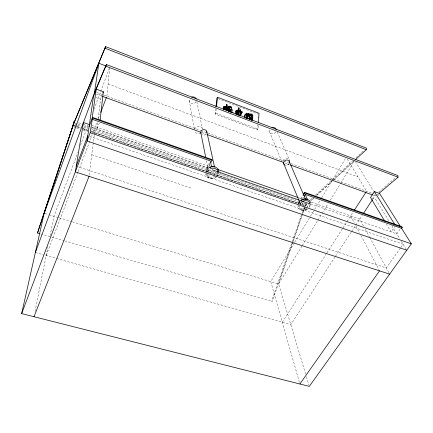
<?xml version="1.0" encoding="UTF-8"?>
<svg xmlns="http://www.w3.org/2000/svg" width="433" height="433" viewBox="0 0 433 433"><rect width="100%" height="100%" fill="white"/><g stroke="black" fill="none" stroke-linecap="round" stroke-linejoin="round"><path stroke-width="0.32" stroke-dasharray="2.17 1.62" d="M215.775 108.786L215.206 114.085L257.462 130.008L258.144 129.142L258.36 125.175M257.462 130.008L257.749 124.715M258.111 118.106L258.187 116.786M106.891 96.191L109.598 68.739M215.206 114.085L215.823 113.175L216.251 109.197M305.633 374.166L278.625 284.021L305.346 205.735L306.001 203.478L302.813 202.368M97.739 122.62L96.938 129.326L99.525 122.588M98.221 118.599L100.543 99.152L102.399 94.215M89.203 175.084L94.199 135.323M94.28 134.652L95.287 126.631M206.368 172.383L206.801 170.158L208.37 168.318M206.877 172.789L206.552 174.461L207.569 176.978L209.864 178.558L212.83 178.786M35.035 311.446L47.933 246.615M50.098 235.709L53.973 216.246L77.935 152.281M217.761 171.592L217.306 173.806L216.127 175.17M217.647 175.327L218.216 172.55M218.946 171.647L218.286 174.851L217.528 175.722M298.364 203.948L298.705 202.758L299.939 201.377M298.57 204.165L299.127 202.233M309.46 202.996L308.697 205.561L307.473 206.828M310.147 204.565L309.379 207.136L310.661 203.634M303.955 207.716L271.578 301.254L272.227 301.406L305.346 205.735L307.327 203.911M80.543 145.315L88.137 125.045M94.069 109.213L109.728 67.413M46.152 255.551L77.945 172.128M78.189 171.5L92.159 134.847M93.122 132.319L97.181 121.662M98.367 118.555L100.023 114.204M209.366 175.533L208.511 177.249L206.741 168.253L210.065 161.498M209.881 163.782L207.813 167.988L91.52 127.437M209.886 164.735L207.948 168.675L206.741 168.253M210.508 173.243L212.213 169.806M300.518 198.969L302.488 195.629M301.162 199.104L302.829 196.273M302.591 198.92L303.593 197.226M304.643 202.817L303.392 204.917L91.395 131.399M306.559 208.23L305.184 210.525L304.139 208.029M306.9 207.656L308.615 204.793M294.256 242.891L270.744 281.645L299.506 382.707M294.608 242.312L310.05 216.863M310.401 216.284L314.261 209.924M314.612 209.345L319.873 200.668M321.627 197.778L332.154 180.426M332.506 179.847L346.194 157.293M301.969 246.106L278.625 284.021L72.089 221.712M302.321 245.533L317.53 220.83M317.882 220.256L321.773 213.934M322.13 213.361L328.144 203.597M330.265 200.149L340.165 184.063M340.522 183.489L354.313 161.087M282.305 322.271L326.547 253.462M326.915 252.894L342.638 228.445M343.001 227.877L353.209 212.002M335.045 256.926L290.803 324.674L43.614 254.831M335.413 256.363L351.266 232.088M351.634 231.525L355.325 225.88M355.693 225.312L362.297 215.201M372.845 199.045L375.757 194.59M388.72 220.662L375.72 199.391L376.78 197.778M378.188 195.629L378.897 194.552M395.513 225.658L391.188 231.926L386.366 223.893M400.06 229.203L396.801 233.885L310.705 203.862M400.455 248.017L386.306 267.984L78.097 166.862M400.839 247.476L403.134 244.239L89.712 136.363M206.13 170.629L208.397 167.966M207.098 171.674L209.069 169.368M215.672 177.606L216.857 176.242M298.705 202.758L299.885 201.524M299.777 203.808L301.411 202.092M308.989 207.418L309.774 206.601M306.494 203.402L305.503 204.311L91.471 129.938M310.456 199.743L312.437 197.919M315.403 195.175L352.538 160.914M356.002 157.715L364.418 149.948M316.74 195.251L332.1 181.124M332.593 180.669L353.902 161.071M304.615 205.805L305.346 205.735L307.338 203.905M316.804 195.229L331.748 181.524M333.746 179.695L354.67 160.513M378.788 192.003L395.984 177.33M378.29 193.995L375.757 196.149L373.219 195.223M215.342 176.079L212.511 177.254L209.561 177.027L207.272 175.452L206.46 173.438M216.013 177.476L212.738 178.829L209.323 178.569L206.676 176.745L205.502 173.844M306.109 207.894L303.901 208.776L301.146 208.576L299.127 207.126L298.386 204.809M307.419 209.042L304.226 210.314L301.043 210.086L298.705 208.414L297.85 205.735M307.333 209.253L304.561 210.357L301.043 210.086M35.365 252.499L42.981 254.653M40.751 233.907L51.229 236.921M51.771 237.122L64.192 240.705M64.739 240.905L272.227 301.406M44.778 213.469L48.453 214.579M49.07 214.768L58.504 217.61M59.148 217.804L71.445 221.517M91.764 154.716L192.198 188.452M74.151 125.418L80.538 127.632M83.093 128.52L87.563 130.068M74.416 125.667L76.332 126.328M76.971 126.55L80.798 127.876M83.347 128.763L87.812 130.311M91.006 131.416L305.346 205.735M73.572 125.738L76.127 126.625M76.765 126.847L80.592 128.173M83.147 129.056L87.612 130.604M90.806 131.713L303.977 205.588M73.848 126.961L75.764 127.621M76.397 127.843L80.229 129.164M83.417 130.268L87.883 131.816M78.714 122.75L83.179 124.309M83.818 124.531L88.283 126.09M91.477 127.199L208.262 167.934M75.223 123.161L77.134 123.827M77.772 124.049L80.96 125.159M84.148 126.268L87.975 127.6M91.163 128.709L281.775 195.045M284.324 195.933L295.799 199.927M298.353 200.815L300.264 201.48M74.86 124.168L76.776 124.834M77.42 125.056L81.252 126.387M83.807 127.275L88.278 128.828M92.175 125.543L209.323 166.505M298.656 197.74L301.195 198.628M311.349 202.179L359.747 219.103L363.909 226.762M95.823 97.436L100.543 99.152M371.666 197.913L375.72 199.391M96.278 94.102L101.993 96.191M201.718 132.601L206.162 134.225M284.925 162.981L289.374 164.605M96.721 92.473L200.728 130.533M200.858 130.582L283.393 160.789M283.804 160.935L288.475 162.646M291.014 163.577L372.082 193.242M372.586 193.427L374.529 194.141M108.098 83.953L357.961 176.891M215.823 113.175L258.144 129.142M218.167 98.675L258.333 114.139M301.796 210.162L299.771 208.711L299.03 206.384M355.374 161.65L373.647 191.18M391.887 225.837L399.903 238.951M401.277 241.203L406.122 249.127M347.234 159.019L366.567 191.224M365.187 229.117L369.349 236.77M369.668 237.36L389.651 274.143M350.681 215.932L354.4 223.011M355.953 225.966L359.671 233.046M360.911 235.406L378.945 269.732M277.239 131.968L289.785 160.789A3.865 3.296 -23.6 0 0 286.164 158.624A3.865 3.296 -23.6 0 0 282.478 161.477M301.785 202.428L302.829 204.917M299.138 200.825L300.686 204.555A3.307 2.695 -21.8 0 1 301.601 201.789M269.51 131.767L281.953 161.991M306.407 376.737L308.908 385.094M196.815 101.728L202.471 128.98M206.422 160.827L208.652 171.955M189.226 100.608L194.661 130.365M200.831 132.958A3.994 3.637 -11.6 0 1 194.861 131.291M194.726 129.407A3.994 3.637 -11.6 0 1 198.384 126.355A3.994 3.637 -11.6 0 1 202.411 128.709M196.084 101.701A3.632 3.394 -12.1 0 1 191.24 103.373A3.632 3.394 -12.1 0 1 189.584 98.865M215.39 172.096A3.426 2.993 -12.1 0 1 213.907 174.061M208.814 172.718A3.426 2.993 -12.1 0 1 209.518 169.741M206.103 134.154A3.058 2.777 -12.7 0 1 201.81 134.549M289.368 163.382A3.865 3.296 -23.6 0 1 285.103 165.346M275.821 131.946A3.524 3.101 -25.6 0 1 271.112 133.532A3.524 3.101 -25.6 0 1 269.846 129.326M306.916 203.943A3.307 2.695 -21.8 0 1 304.572 206.119M288.973 163.669A2.966 2.528 -23.6 0 1 285.699 165.173M313.768 197.984L310.797 200.723L313.817 197.968"/><path stroke-width="0.65" d="M231.043 107.476L231.211 107.768L231.606 107.2L230.524 106.296L230.123 107.465L228.927 108.889L229.241 109.733L230.984 109.717L230.908 110.902M238.334 112.845L237.928 113.403C237.944 116.737 239.525 111.882 236.981 112.558L236.223 114.231M251.714 117.63L251.627 115.643A0.547 0.363 37.6 0 0 251.102 115.129L249.754 115.422L248.077 114.409L247.481 114.518L248.169 113.841L250.171 114.869L251.519 114.583A0.547 0.363 37.6 0 1 252.044 115.091L252.033 117.9L249.809 116.564L249.96 115.616L248.769 114.29L247.903 114.902L247.898 113.966M251.589 119.822L251.611 118.68C253.24 117.413 247.275 117.154 250.263 117.83C251.048 118.577 249.901 119.589 251.67 120.271M252.028 118.133L251.903 120.379M239.032 110.821L240.347 110.843L240.737 109.939L239.471 109.002L238.767 107.812L238.296 110.112L236.034 110.642L236.57 111.173L238.659 111.216L238.323 112.234M238.74 111.303C238.107 113.765 235.671 109.766 235.796 113.213M258.501 122.528L259.004 113.267L217.523 97.273L216.911 98.188L215.986 106.799M252.731 120.071L252.802 115.319L252.006 114.079L246.225 113.603L247.714 114.934L246.572 116.482L247.73 117.11M355.385 159.707L366.286 149.677L366.399 148.124L105.571 46.618L73.583 123.724L44.166 213.285L21.65 313.6L309.297 386.382L411.35 243.833L401.608 228.375L305.26 194.401L304.258 196.095M247.27 115.465C246.788 115.703 245.284 114.085 246.117 114.133M226.74 108.077L227.98 107.487M226.768 110.539L227.282 107.184L228.38 106.924L227.33 106.155L226.903 104.472L226.41 105.051L226.345 106.762M223.536 107.844L224.44 108.715L224.045 109.284L223.32 108.91L223.536 107.844L224.857 107.909L225.306 108.315L225.312 109.332L226.28 108.807L226.6 107.124C222.183 105.078 224.034 109.013 226.6 107.124M216.532 106.55L217.523 97.273M100.142 120.044L103.33 91.747L96.218 89.133L93.463 96.575L87.028 140.985L406.782 250.209M21.65 313.6L90.167 132.709L92.581 117.375L211.948 159.577L212.094 160.253L210.995 162.483M92.126 118.582L96.218 89.133M226.183 110.101L226.297 109.3L225.506 109.933M106.112 66.038L98.881 63.288L94.372 93.409L106.394 64.549L398.008 175.609L398.041 177.205L379.303 193.134M226.205 107.693L225.885 109.376M236.981 112.558L236.266 114.112M236.553 111.341L235.379 114.009M244.401 117.083C244.18 114.588 246.361 113.094 246.474 116.25L246.058 116.802M240.526 112.483L241.641 112.829L241.701 112.331M241.776 112.797C243.839 110.88 236.326 110.415 240.753 110.285M224.44 108.715L223.688 109.944M238.507 115.535L239.552 114.821L239.557 115.584M73.139 125.224L37.509 232.959L73.139 125.224L105.571 46.618M247.021 115.822C249.841 117.24 245.944 116.396 246.669 118.371M246.031 117.955L246.474 116.25M72.933 125.516L72.571 126.517L74.243 121.191L73.583 123.724M44.166 213.285L98.881 63.288M35.365 252.499L94.822 91.774L106.394 64.549M89.111 126.598L92.581 117.375M102.865 92.981L103.33 91.747M76.251 166.256L87.796 135.702M100.732 112.342L106.415 97.436M33.99 316.723L89.046 176.339M247.086 116.997L247.14 117.938L246.723 118.49M240.347 115.984C241.636 114.501 238.794 113.906 241.408 113.836C241.181 112.829 237.852 113.294 240.293 112.634L239.828 111.936L242.182 112.239M228.981 111.46L228.294 109.376L229.057 108.012L228.05 107.795L227.363 108.753M228.05 107.795L226.952 108.586M227.882 108.791L227.98 109.046M249.067 115.638L248.52 116.141L249.051 115.573M229.133 108.293L227.904 109.868L228.002 110.604M227.547 109.37L228.559 108.153L227.834 109.111M303.143 194.514L304.453 192.284L401.802 226.703L402.262 227.433L401.608 228.375M303.16 195.711L304.762 192.988L304.453 192.284M354.291 210.319L366.204 191.787M400.428 226.508L379.6 193.475L374.366 191.554L370.502 197.497L384.639 221.025M363.384 213.534L372.483 199.602M223.774 107.011L224.164 106.442M223.147 108.412L223.883 107.774M226.903 104.472L226.41 105.051M224.916 108.883L225.306 108.315M226.887 107.752L227.282 107.184M227.931 107.308L228.326 106.745M227.969 107.638L229.089 106.036L229.696 106.859L229.025 107.563L228.288 107.324L229.089 106.036M228.288 107.324L228.694 106.599M227.985 108.494L226.887 109.289L227.985 108.494L227.628 109.235M229.025 107.563L229.696 106.859M227.601 110.664L226.897 109.733L228.045 109.452L227.65 110.014M228.927 108.889L230.524 106.897L230.524 106.296M229.241 109.733L229.636 109.17L229.322 108.326M229.62 109.836L230.637 109.046L231.482 109.284L230.886 110.972L229.463 110.415L228.83 111.027L230.069 111.86M228.862 111.119L229.225 110.464M299.874 383.995L379.53 270.852M229.344 111.221L229.739 110.659L230.426 111.189L229.539 111.725M230.984 109.717L231.379 109.154M231.087 109.847L231.482 109.284M236.072 110.983C235.135 110.935 236.077 112.288 236.288 111.07M237.89 110.669L238.767 107.812M236.662 111.395L236.147 111.903M237.901 110.155L238.307 109.598M238.015 110.534L238.421 109.977M235.888 111.633L238.253 111.774L238.659 111.216M231.606 107.2C230.02 108.412 233.923 109.679 231.644 111.709L233.035 112.997M240.044 111.974L240.45 111.416L239.698 111.335L240.45 111.416M240.456 112.493L239.882 113.192M239.395 115.422L239.806 114.869M241.798 112.477L242.209 111.92M240.099 114.512L240.829 114.561L241.452 113.738M245.803 114.231L246.296 113.56M247.037 115.519L247.449 114.967M248.077 114.409L248.493 113.857M246.61 116.607L247.026 116.055M248.233 114.897L248.769 114.29M248.742 115.492L249.159 114.94M247.736 117.17L248.141 116.564M247.422 118.415L247.838 117.863L248.412 118.826L249.662 118.274L248.872 118.75M249.543 116.168L249.96 115.616M250.804 115.064L251.221 114.512M249.186 118.75L249.603 118.198M249.965 119.329L250.696 118.128M250.355 118.09L251.389 118.691L251.806 118.144M247.14 117.938L247.838 117.863M240.829 114.561L240.872 114.096M247.243 115.551L246.945 116.407L246.604 116.374M249.662 118.274L249.148 118.577L249.284 119.362M237.425 114.951L238.605 114.188M208.95 167.739L211.71 166.586L215.158 166.862L217.804 168.724L218.946 171.647M209.902 167.382L211.618 166.667L214.595 166.905M210.216 168.886L211.937 168.172L214.925 168.41L217.225 170.017L218.021 172.047M301.162 200.1L303.944 198.98L306.726 199.185M301.059 200.29L304.285 198.991L307.5 199.234L309.833 200.934L310.499 203.093M301.823 201.664L304.615 200.544L307.403 200.75L309.427 202.222L309.79 203.391M245.473 114.074L244.813 116.526L245.04 117.435M245.008 114.642L245.414 114.989M230.627 112.353L231.595 112.456M249.267 117.971L250.03 117.998M224.083 106.318L226.605 106.366L226.805 104.483M223.688 106.891L224.294 106.87M230.123 106.864L230.551 107.021M247.01 117.57L246.675 117.543M229.42 106.994L228.684 106.756M236.575 113.116L237.928 113.403M229.263 110.556L229.739 110.659M230.02 109.273L229.636 109.17M37.509 232.959L39.565 233.517M389.651 274.143L75.326 171.879L83.455 122.496L89.685 124.672M249.965 119.47L250.463 119.681M90.167 132.709L411.35 243.833M212.213 169.806L309.303 203.645M217.539 169.379L298.023 197.518M92.494 118.003L212.094 160.253M304.762 192.988L402.262 227.433M92.04 119.216L210.341 160.935L211.542 166.635M102.626 96.424L201.08 132.368M207.434 134.69L283.658 162.521M290.646 165.07L372.58 194.991M105.944 66.217L398.041 177.205M238.361 108.369L238.859 108.694M105.1 48.263L366.286 149.677M245.798 118.025L245.246 117.749M223.493 108.342L223.774 108.494M226.897 109.776L228.002 110.437L228.045 109.452M240.093 110.123L240.347 110.843M374.366 191.554L394.809 224.521M229.16 107.092L229.295 107.427M305.26 194.401L307.414 199.332M289.293 161.677L303.484 194.466M304.02 195.705L305.628 199.418M283.675 163.544L298.884 200.203M228.662 108.575L228.732 108.862M206.725 131.405L214.443 166.635M200.788 132.671L205.767 157.552M191.667 97.084A3.632 3.394 -12.1 0 1 196.268 99.097M200.939 133.38A3.058 2.777 -12.7 0 1 203.656 129.613A3.058 2.777 -12.7 0 1 206.812 132.844M271.946 127.654A3.524 3.101 -25.6 0 1 276.173 129.516M284.411 164.632A2.966 2.528 -23.6 0 1 285.407 160.318A2.966 2.528 -23.6 0 1 289.379 162.337M249.321 117.024L249.603 117.083L249.321 117.024M237.874 110.577L236.689 110.588L237.874 110.577M249.684 117.143L250.068 117.262L249.684 117.143"/></g></svg>
